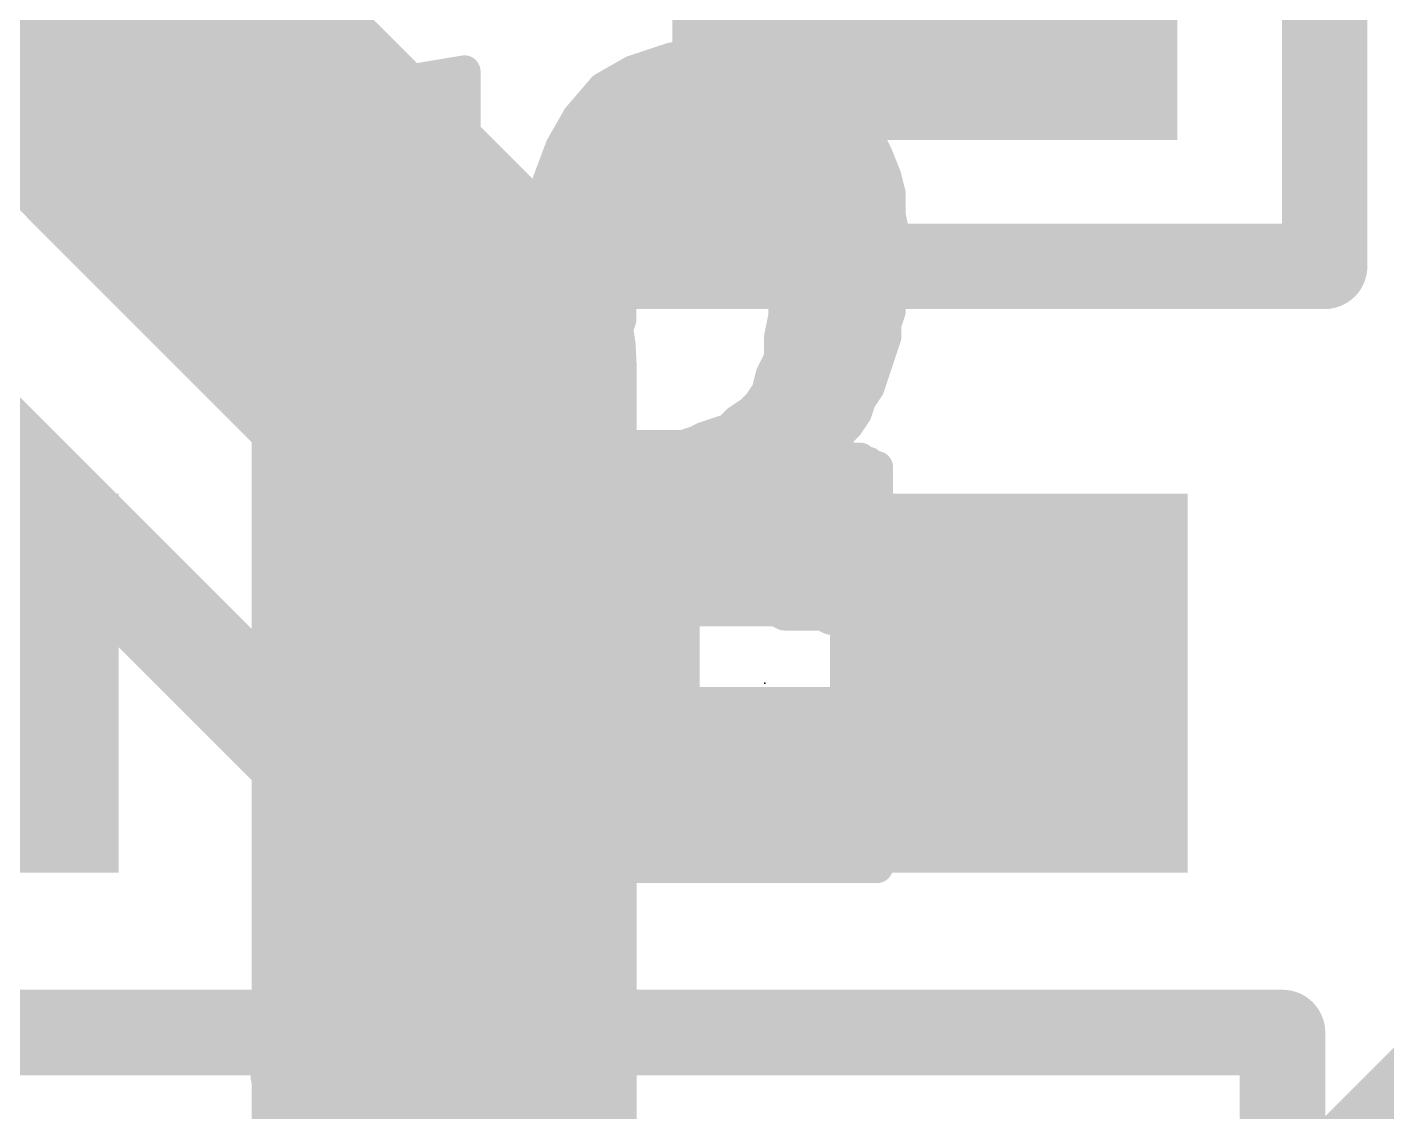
# Model space of a CAD drawing. Extents: x -39 to 68, y -16 to 20.
# Drawn here: x 9.678 to 12.908, y 12.952 to 15.528 of the extents above; entities that cross this region are included whole.
import ezdxf

# ---------------------------------------------------------------- set-up
doc = ezdxf.new("R2010")
doc.units = 0
for name, color, linetype in [('1', 12, 'CONTINUOUS'), ('16', 132, 'CONTINUOUS'), ('21', 41, 'CONTINUOUS'), ('22', 40, 'CONTINUOUS'), ('23', 53, 'CONTINUOUS'), ('51', 53, 'CONTINUOUS')]:
    doc.layers.add(name, color=color, linetype=linetype)

# ---------------------------------------------------------------- blocks, each defined once
blk = doc.blocks.new('RECT')
blk.add_solid([(-0.5, -0.5), (0.5, -0.5), (-0.5, 0.5), (0.5, 0.5)])

msp = doc.modelspace()

# ---------------------------------------------------------------- linework, layer by layer
at = {"layer": '1'}
for points, const_width in [([(10.668, 14.732), (8.89, 16.51)], 0.9144), ([(10.668, 13.97), (10.668, 14.732)], 0.9144), ([(10.668, 12.7), (10.668, 13.97)], 0.9144), ([(10.668, 13.97), (10.85, 13.97)], 0.254), ([(10.668, 7.366), (10.668, 12.7)], 0.9144), ([(10.668, 12.7), (10.8966, 12.4714)], 0.9144)]:
    msp.add_lwpolyline(points, dxfattribs=dict(at, const_width=const_width))
for points, const_width in [([(10.8966, 14.732, 1), (10.4394, 14.732)], 0.4572), ([(10.5064, 14.5704, 1), (10.8296, 14.8936)], 0.4572), ([(10.8966, 13.97, 1), (10.4394, 13.97)], 0.4572), ([(10.4394, 13.97, 1), (10.8966, 13.97)], 0.4572), ([(10.668, 14.0335, 1), (10.668, 13.9065)], 0.127), ([(10.85, 13.9065, 1), (10.85, 14.0335)], 0.127), ([(10.8966, 12.7, 1), (10.4394, 12.7)], 0.4572), ([(10.8296, 12.8616, 1), (10.5064, 12.5384)], 0.4572)]:
    msp.add_lwpolyline(points, format="xyb", dxfattribs=dict(at, const_width=const_width))
at = {"layer": '16', "const_width": 0.254}
for points in [[(8.8265, 15.3035), (10.9855, 13.1445)], [(12.2682, 12.2682), (13.97, 13.97)], [(10.9855, 13.1445), (10.9855, 10.7823)]]:
    msp.add_lwpolyline(points, dxfattribs=at)
at = {"layer": '16', "const_width": 0.127}
for points in [[(11.049, 13.1445, 1), (10.922, 13.1445)], [(10.9406, 13.0996, 1), (11.0304, 13.1894)]]:
    msp.add_lwpolyline(points, format="xyb", dxfattribs=at)
at = {"layer": '21', "const_width": 0.2032}
for points in [[(7.66, 13.14), (12.66, 13.14)], [(12.66, 13.14), (12.66, 4.64)]]:
    msp.add_lwpolyline(points, dxfattribs=at)
at = {"layer": '21', "const_width": 0.1016}
for points in [[(12.7108, 13.14, 1), (12.6092, 13.14)], [(12.66, 13.0892, 1), (12.66, 13.1908)]]:
    msp.add_lwpolyline(points, format="xyb", dxfattribs=at)
at = {"layer": '22', "const_width": 0.0762}
for points in [[(11.3165, 15.473), (11.2065, 15.453)], [(11.2923, 15.4686), (11.3385, 15.4686)], [(11.3665, 15.463), (11.3165, 15.473)], [(11.2065, 15.453), (11.1165, 15.423)], [(11.4165, 15.463), (11.3665, 15.463)], [(11.4565, 15.443), (11.4165, 15.463)], [(11.5065, 15.433), (11.4565, 15.443)], [(10.5965, 15.403), (10.5365, 15.383)], [(10.6565, 15.413), (10.5965, 15.403)], [(10.7165, 15.423), (10.6565, 15.413)], [(10.7165, 15.033), (10.7165, 15.423)], [(11.1165, 15.423), (11.0465, 15.383)], [(11.5365, 15.413), (11.5065, 15.433)], [(11.5765, 15.383), (11.5365, 15.413)], [(10.5365, 15.383), (10.4965, 15.353)], [(10.5647, 15.3924), (10.7165, 15.3924)], [(11.0465, 15.383), (10.9865, 15.313)], [(11.063, 15.3924), (11.564, 15.3924)], [(11.6065, 15.363), (11.5765, 15.383)], [(10.4965, 15.353), (10.4465, 15.323)], [(11.6365, 15.333), (11.6065, 15.363)], [(10.4465, 15.323), (10.4065, 15.293)], [(10.4374, 15.3162), (10.7165, 15.3162)], [(10.9865, 15.313), (10.9465, 15.243)], [(10.9892, 15.3162), (11.6449, 15.3162)], [(11.6565, 15.293), (11.6365, 15.333)], [(10.4065, 15.293), (10.3765, 15.253)], [(11.6765, 15.263), (11.6565, 15.293)], [(10.3765, 15.253), (10.3465, 15.203)], [(10.9465, 15.243), (10.9165, 15.163)], [(11.6965, 15.223), (11.6765, 15.263)], [(10.3687, 15.24), (10.7165, 15.24)], [(10.9454, 15.24), (11.688, 15.24)], [(11.7165, 15.173), (11.6965, 15.223)], [(10.3465, 15.203), (10.3165, 15.153)], [(10.3165, 15.153), (10.2965, 15.103)], [(10.323, 15.1638), (10.7165, 15.1638)], [(10.9165, 15.163), (10.8965, 15.083)], [(10.9168, 15.1638), (11.7188, 15.1638)], [(11.7265, 15.133), (11.7165, 15.173)], [(11.7265, 15.083), (11.7265, 15.133)], [(10.2965, 15.103), (10.2865, 15.053)], [(10.2934, 15.0876), (10.7165, 15.0876)], [(10.8965, 15.083), (10.8865, 14.993)], [(10.8977, 15.0876), (11.7265, 15.0876)], [(11.2465, 15.073), (11.2665, 15.083)], [(11.2665, 15.083), (11.3165, 15.083)], [(11.3165, 15.083), (11.3465, 15.073)], [(11.7365, 15.033), (11.7265, 15.083)], [(10.2865, 15.053), (10.2665, 14.993)], [(11.1665, 15.043), (11.1865, 15.053)], [(11.1865, 15.053), (11.2065, 15.063)], [(11.2065, 15.063), (11.2265, 15.073)], [(11.2265, 15.073), (11.2465, 15.073)], [(11.3465, 15.073), (11.3665, 15.073)], [(11.3665, 15.073), (11.3865, 15.063)], [(11.3865, 15.063), (11.3965, 15.053)], [(11.3965, 15.053), (11.4165, 15.043)], [(10.6165, 15.013), (10.6465, 15.023)], [(10.6465, 15.023), (10.6665, 15.033)], [(10.6665, 15.033), (10.7165, 15.033)], [(11.1465, 15.013), (11.1565, 15.023)], [(11.1565, 15.023), (11.1665, 15.043)], [(11.4165, 15.043), (11.4265, 15.023)], [(11.4265, 15.023), (11.4365, 15.013)], [(11.7365, 14.923), (11.7365, 15.033)], [(10.2665, 14.993), (10.2565, 14.933)], [(10.2726, 15.0114), (10.6133, 15.0114)], [(10.5665, 14.973), (10.5865, 14.993)], [(10.5865, 14.993), (10.5965, 15.003)], [(10.5965, 15.003), (10.6165, 15.013)], [(10.8865, 14.993), (10.8765, 14.903)], [(11.0965, 14.913), (10.8865, 14.993)], [(10.8865, 14.993), (11.0965, 14.913)], [(10.8885, 15.0114), (11.1457, 15.0114)], [(11.1265, 14.973), (11.1365, 14.993)], [(11.1365, 14.993), (11.1465, 15.013)], [(11.4365, 15.013), (11.4465, 14.993)], [(11.4373, 15.0114), (11.7365, 15.0114)], [(11.4465, 14.993), (11.4565, 14.973)], [(10.5465, 14.943), (10.5565, 14.963)], [(10.5565, 14.963), (10.5665, 14.973)], [(11.1065, 14.943), (11.1165, 14.963)], [(11.1165, 14.963), (11.1265, 14.973)], [(11.4565, 14.973), (11.4565, 14.953)], [(11.4565, 14.953), (11.4665, 14.933)], [(10.2565, 14.933), (10.2465, 14.883)], [(10.2569, 14.9352), (10.5426, 14.9352)], [(10.5265, 14.903), (10.5365, 14.923)], [(10.5365, 14.923), (10.5465, 14.943)], [(10.8801, 14.9352), (11.0382, 14.9352)], [(11.0382, 14.9352), (11.1039, 14.9352)], [(11.0965, 14.913), (11.1065, 14.943)], [(11.4654, 14.9352), (11.7365, 14.9352)], [(11.4665, 14.933), (11.4665, 14.913)], [(11.7265, 14.893), (11.7365, 14.923)], [(10.5165, 14.883), (10.5265, 14.903)], [(10.8765, 14.903), (10.8665, 14.813)], [(11.0865, 14.873), (11.0965, 14.893)], [(11.0965, 14.893), (11.0965, 14.913)], [(11.4665, 14.913), (11.4765, 14.893)], [(11.4765, 14.893), (11.4765, 14.843)], [(11.7265, 14.853), (11.7265, 14.893)], [(10.2465, 14.883), (10.2465, 14.653)], [(10.2465, 14.859), (10.5065, 14.859)], [(10.5065, 14.863), (10.5165, 14.883)], [(10.5065, 14.683), (10.5065, 14.863)], [(10.8716, 14.859), (11.0865, 14.859)], [(11.0865, 14.833), (11.0865, 14.873)], [(11.4765, 14.859), (11.7265, 14.859)], [(11.0765, 14.803), (11.0865, 14.833)], [(11.4765, 14.843), (11.4665, 14.793)], [(11.7165, 14.823), (11.7265, 14.853)], [(11.7165, 14.793), (11.7165, 14.823)], [(10.8665, 14.813), (10.8565, 14.743)], [(11.0765, 14.763), (11.0765, 14.803)], [(11.4665, 14.793), (11.4665, 14.743)], [(11.7065, 14.763), (11.7165, 14.793)], [(10.2465, 14.7828), (10.5065, 14.7828)], [(10.8622, 14.7828), (11.0765, 14.7828)], [(11.0665, 14.733), (11.0765, 14.763)], [(11.4665, 14.7828), (11.7131, 14.7828)], [(11.6965, 14.733), (11.7065, 14.763)], [(10.8565, 14.743), (10.8365, 14.673)], [(10.8565, 14.743), (11.0565, 14.693)], [(11.0565, 14.693), (10.8565, 14.743)], [(11.0665, 14.713), (11.0665, 14.733)], [(11.4665, 14.743), (11.4465, 14.703)], [(11.6865, 14.703), (11.6965, 14.733)], [(10.2465, 14.7066), (10.5065, 14.7066)], [(10.8461, 14.7066), (11.0021, 14.7066)], [(11.0021, 14.7066), (11.0633, 14.7066)], [(11.0565, 14.693), (11.0665, 14.713)], [(11.0565, 14.653), (11.0565, 14.693)], [(11.4465, 14.703), (11.4365, 14.663)], [(11.4483, 14.7066), (11.6877, 14.7066)], [(11.6765, 14.673), (11.6865, 14.703)], [(10.5165, 14.663), (10.5065, 14.683)], [(10.5165, 14.643), (10.5165, 14.663)], [(10.8365, 14.673), (10.8165, 14.613)], [(11.4365, 14.663), (11.4165, 14.633)], [(11.6565, 14.643), (11.6765, 14.673)], [(10.2465, 14.653), (10.2565, 14.603)], [(10.251, 14.6304), (10.5228, 14.6304)], [(10.5265, 14.623), (10.5165, 14.643)], [(10.8223, 14.6304), (11.0465, 14.6304)], [(11.0465, 14.633), (11.0565, 14.653)], [(11.0465, 14.613), (11.0465, 14.633)], [(11.4165, 14.633), (11.3965, 14.613)], [(11.4139, 14.6304), (11.6523, 14.6304)], [(11.6465, 14.613), (11.6565, 14.643)], [(10.2565, 14.603), (10.2565, 14.543)], [(10.5365, 14.603), (10.5265, 14.623)], [(10.5465, 14.583), (10.5365, 14.603)], [(10.8165, 14.613), (10.7865, 14.563)], [(11.0365, 14.593), (11.0465, 14.613)], [(11.3965, 14.613), (11.3665, 14.593)], [(11.6265, 14.583), (11.6465, 14.613)], [(10.5665, 14.573), (10.5465, 14.583)], [(10.5765, 14.563), (10.5665, 14.573)], [(10.5965, 14.553), (10.5765, 14.563)], [(10.7865, 14.563), (10.7465, 14.533)], [(11.0265, 14.573), (11.0365, 14.593)], [(11.0265, 14.553), (11.0265, 14.573)], [(11.3165, 14.563), (11.2865, 14.553)], [(11.3465, 14.573), (11.3165, 14.563)], [(11.3665, 14.593), (11.3465, 14.573)], [(11.5865, 14.533), (11.6065, 14.563)], [(11.6065, 14.563), (11.6265, 14.583)], [(10.2565, 14.5542), (10.5941, 14.5542)], [(10.2565, 14.543), (10.2665, 14.493)], [(10.6165, 14.543), (10.5965, 14.553)], [(10.6365, 14.533), (10.6165, 14.543)], [(10.7465, 14.533), (10.6365, 14.533)], [(10.7748, 14.5542), (11.0265, 14.5542)], [(11.0065, 14.533), (11.0165, 14.543)], [(11.2365, 14.533), (11.0065, 14.533)], [(11.0165, 14.543), (11.0265, 14.553)], [(11.2665, 14.543), (11.2365, 14.533)], [(11.2865, 14.553), (11.2665, 14.543)], [(11.2901, 14.5542), (11.6006, 14.5542)], [(11.5565, 14.513), (11.5865, 14.533)], [(11.6165, 14.513), (11.5565, 14.513)], [(11.6265, 14.503), (11.6165, 14.513)], [(11.6565, 14.503), (11.6265, 14.503)], [(11.6665, 14.493), (11.6565, 14.503)], [(10.2665, 14.493), (10.2865, 14.443)], [(10.2725, 14.478), (11.6965, 14.478)], [(11.6765, 14.493), (11.6665, 14.493)], [(11.6865, 14.483), (11.6765, 14.493)], [(11.6965, 14.483), (11.6865, 14.483)], [(11.6965, 14.093), (11.6965, 14.483)], [(10.2865, 14.443), (10.2965, 14.393)], [(10.2947, 14.4018), (11.6965, 14.4018)], [(10.2965, 14.393), (10.3165, 14.343)], [(10.3165, 14.343), (10.3465, 14.303)], [(10.3296, 14.3256), (11.6965, 14.3256)], [(10.3465, 14.303), (10.3765, 14.263)], [(10.3765, 14.263), (10.4065, 14.223)], [(10.3867, 14.2494), (11.6965, 14.2494)], [(10.4065, 14.223), (10.4465, 14.193)], [(10.4465, 14.193), (10.4865, 14.173)], [(10.4861, 14.1732), (11.6965, 14.1732)], [(10.4865, 14.173), (10.5365, 14.153)], [(10.5365, 14.153), (10.5865, 14.143)], [(10.5865, 14.143), (11.4565, 14.143)], [(11.4565, 14.143), (11.4765, 14.133)], [(11.4765, 14.133), (11.5665, 14.133)], [(11.5665, 14.133), (11.5865, 14.123)], [(11.5865, 14.123), (11.6065, 14.123)], [(11.6065, 14.123), (11.6265, 14.113)], [(11.6265, 14.113), (11.6565, 14.113)], [(11.6565, 14.113), (11.6765, 14.103)], [(11.6765, 14.103), (11.6865, 14.093)], [(11.6825, 14.097), (11.6965, 14.097)], [(11.6865, 14.093), (11.6965, 14.093)], [(10.3465, 13.923), (10.3365, 13.873)], [(10.5165, 13.923), (10.3465, 13.923)], [(11.6965, 13.923), (10.5165, 13.923)], [(11.6965, 13.533), (11.6965, 13.923)], [(10.3365, 13.873), (10.3265, 13.833)], [(10.3354, 13.8684), (11.6965, 13.8684)], [(10.3265, 13.833), (10.3265, 13.783)], [(10.3265, 13.7922), (11.6965, 13.7922)], [(10.3265, 13.783), (10.3165, 13.733)], [(10.3165, 13.733), (10.3065, 13.693)], [(10.3065, 13.693), (10.2965, 13.643)], [(10.3123, 13.716), (11.6965, 13.716)], [(10.2965, 13.643), (10.2865, 13.593)], [(10.2959, 13.6398), (11.6965, 13.6398)], [(10.2865, 13.593), (10.2765, 13.553)], [(10.2792, 13.5636), (11.6965, 13.5636)], [(10.2765, 13.553), (10.5465, 13.553)], [(10.5465, 13.553), (10.4765, 13.513)], [(10.8765, 13.513), (10.9665, 13.533)], [(10.9665, 13.533), (11.6965, 13.533)], [(10.4765, 13.513), (10.4265, 13.473)], [(10.8065, 13.493), (10.8765, 13.513)], [(10.4265, 13.473), (10.3665, 13.423)], [(10.4445, 13.4874), (10.7967, 13.4874)], [(10.7365, 13.453), (10.8065, 13.493)], [(10.6765, 13.403), (10.7365, 13.453)], [(10.3665, 13.423), (10.3265, 13.373)], [(10.3571, 13.4112), (10.6863, 13.4112)], [(10.6365, 13.333), (10.6765, 13.403)], [(10.3265, 13.373), (10.2865, 13.303)], [(10.3048, 13.335), (10.6376, 13.335)], [(10.6165, 13.253), (10.6365, 13.333)], [(10.2865, 13.303), (10.2665, 13.243)], [(10.2665, 13.243), (10.2465, 13.173)], [(10.2718, 13.2588), (10.618, 13.2588)], [(10.6065, 13.153), (10.6165, 13.253)], [(10.2492, 13.1826), (10.6095, 13.1826)], [(10.2465, 13.173), (10.2465, 13.033)], [(10.6065, 13.043), (10.6065, 13.153)], [(10.2465, 13.1064), (10.6065, 13.1064)], [(10.2465, 13.033), (10.2565, 13.023)], [(10.2493, 13.0302), (10.6129, 13.0302)], [(10.2565, 13.023), (10.2565, 13.013)], [(10.2565, 13.013), (10.6165, 13.013)], [(10.6165, 13.023), (10.6065, 13.043)], [(10.6165, 13.013), (10.6165, 13.023)]]:
    msp.add_lwpolyline(points, dxfattribs=at)
at = {"layer": '22', "const_width": 0.0381}
for points in [[(11.2923, 15.4877, 1), (11.2923, 15.4496)], [(11.3202, 15.4917, 1), (11.3128, 15.4543)], [(11.3199, 15.4543, 1), (11.3131, 15.4917)], [(11.3385, 15.4496, 1), (11.3385, 15.4877)], [(11.2031, 15.4717, 1), (11.2099, 15.4343)], [(11.2125, 15.4349, 1), (11.2005, 15.4711)], [(11.3665, 15.4821, 1), (11.3665, 15.444)], [(11.3628, 15.4443, 1), (11.3702, 15.4817)], [(11.425, 15.48, 1), (11.408, 15.446)], [(11.4165, 15.444, 1), (11.4165, 15.4821)], [(11.4602, 15.4617, 1), (11.4528, 15.4243)], [(11.448, 15.426, 1), (11.465, 15.46)], [(10.5934, 15.4218, 1), (10.5996, 15.3842)], [(10.6025, 15.3849, 1), (10.5905, 15.4211)], [(10.6534, 15.4318, 1), (10.6596, 15.3942)], [(10.6596, 15.3942, 1), (10.6534, 15.4318)], [(10.7355, 15.423, 1), (10.6974, 15.423)], [(10.7196, 15.4042, 1), (10.7134, 15.4418)], [(11.1105, 15.4411, 1), (11.1225, 15.4049)], [(11.126, 15.4065, 1), (11.107, 15.4395)], [(11.5171, 15.4489, 1), (11.4959, 15.4171)], [(11.5028, 15.4143, 1), (11.5102, 15.4517)], [(11.5479, 15.4282, 1), (11.5251, 15.3978)], [(11.5259, 15.3971, 1), (11.5471, 15.4289)], [(10.5305, 15.4011, 1), (10.5425, 15.3649)], [(10.5479, 15.3678, 1), (10.5251, 15.3982)], [(10.5647, 15.4115, 1), (10.5647, 15.3734)], [(10.7165, 15.3734, 1), (10.7165, 15.4115)], [(11.037, 15.3995, 1), (11.056, 15.3665)], [(11.061, 15.3706, 1), (11.032, 15.3954)], [(11.063, 15.4115, 1), (11.063, 15.3734)], [(11.5871, 15.3989, 1), (11.5659, 15.3671)], [(11.564, 15.3734, 1), (11.564, 15.4115)], [(11.5651, 15.3678, 1), (11.5879, 15.3982)], [(10.4851, 15.3682, 1), (10.5079, 15.3378)], [(10.5063, 15.3367, 1), (10.4867, 15.3693)], [(11.62, 15.3765, 1), (11.593, 15.3495)], [(11.5959, 15.3471, 1), (11.6171, 15.3789)], [(10.4374, 15.3353, 1), (10.4374, 15.2972)], [(10.4367, 15.3393, 1), (10.4563, 15.3067)], [(10.4579, 15.3078, 1), (10.4351, 15.3382)], [(10.7165, 15.2972, 1), (10.7165, 15.3353)], [(10.972, 15.3254, 1), (11.001, 15.3006)], [(11.003, 15.3035, 1), (10.97, 15.3225)], [(10.9892, 15.3353, 1), (10.9892, 15.2972)], [(11.6535, 15.3415, 1), (11.6195, 15.3245)], [(11.623, 15.3195, 1), (11.65, 15.3465)], [(11.6449, 15.2972, 1), (11.6449, 15.3353)], [(10.3951, 15.3082, 1), (10.4179, 15.2778)], [(10.4217, 15.2816, 1), (10.3913, 15.3044)], [(11.6724, 15.3036, 1), (11.6406, 15.2824)], [(11.6395, 15.2845, 1), (11.6735, 15.3015)], [(10.3613, 15.2644, 1), (10.3917, 15.2416)], [(10.3928, 15.2432, 1), (10.3602, 15.2628)], [(10.9643, 15.2363, 1), (10.9287, 15.2497)], [(11.6935, 15.2715, 1), (11.6595, 15.2545)], [(11.6606, 15.2524, 1), (11.6924, 15.2736)], [(10.3687, 15.2591, 1), (10.3687, 15.221)], [(10.7165, 15.221, 1), (10.7165, 15.2591)], [(10.9454, 15.2591, 1), (10.9454, 15.221)], [(10.93, 15.2525, 1), (10.963, 15.2335)], [(11.7142, 15.2301, 1), (11.6788, 15.2159)], [(11.6795, 15.2145, 1), (11.7135, 15.2315)], [(11.688, 15.221, 1), (11.688, 15.2591)], [(10.3302, 15.2128, 1), (10.3628, 15.1932)], [(10.3628, 15.1932, 1), (10.3302, 15.2128)], [(10.3342, 15.1459, 1), (10.2988, 15.1601)], [(10.323, 15.1829, 1), (10.323, 15.1448)], [(10.7165, 15.1448, 1), (10.7165, 15.1829)], [(10.8987, 15.1697, 1), (10.9343, 15.1563)], [(10.9168, 15.1829, 1), (10.9168, 15.1448)], [(10.935, 15.1584, 1), (10.898, 15.1676)], [(11.735, 15.1776, 1), (11.698, 15.1684)], [(11.6988, 15.1659, 1), (11.7342, 15.1801)], [(11.7188, 15.1448, 1), (11.7188, 15.1829)], [(10.3002, 15.1628, 1), (10.3328, 15.1432)], [(11.7455, 15.133, 1), (11.7074, 15.133)], [(11.708, 15.1284, 1), (11.745, 15.1376)], [(10.2934, 15.1067, 1), (10.2934, 15.0686)], [(10.2788, 15.1101, 1), (10.3142, 15.0959)], [(10.3152, 15.0993, 1), (10.2778, 15.1067)], [(10.7165, 15.0686, 1), (10.7165, 15.1067)], [(10.9154, 15.0809, 1), (10.8776, 15.0851)], [(10.8977, 15.1067, 1), (10.8977, 15.0686)], [(11.2665, 15.1021, 1), (11.2665, 15.064)], [(11.275, 15.066, 1), (11.258, 15.1)], [(11.3225, 15.1011, 1), (11.3105, 15.0649)], [(11.3165, 15.064, 1), (11.3165, 15.1021)], [(11.7452, 15.0867, 1), (11.7078, 15.0793)], [(11.7265, 15.0686, 1), (11.7265, 15.1067)], [(10.3046, 15.047, 1), (10.2684, 15.059)], [(10.878, 15.0876, 1), (10.915, 15.0784)], [(11.178, 15.07, 1), (11.195, 15.036)], [(11.195, 15.036, 1), (11.178, 15.07)], [(11.198, 15.08, 1), (11.215, 15.046)], [(11.215, 15.046, 1), (11.198, 15.08)], [(11.2265, 15.0921, 1), (11.2265, 15.054)], [(11.235, 15.056, 1), (11.218, 15.09)], [(11.238, 15.09, 1), (11.255, 15.056)], [(11.2465, 15.054, 1), (11.2465, 15.0921)], [(11.3465, 15.0921, 1), (11.3465, 15.054)], [(11.3405, 15.0549, 1), (11.3525, 15.0911)], [(11.375, 15.09, 1), (11.358, 15.056)], [(11.3665, 15.054, 1), (11.3665, 15.0921)], [(11.4, 15.0765, 1), (11.373, 15.0495)], [(11.405, 15.07, 1), (11.388, 15.036)], [(11.378, 15.046, 1), (11.395, 15.08)], [(11.383, 15.0395, 1), (11.41, 15.0665)], [(11.7074, 15.083, 1), (11.7455, 15.083)], [(10.2678, 15.0567, 1), (10.3052, 15.0493)], [(10.638, 15.04, 1), (10.655, 15.006)], [(10.6525, 15.0049, 1), (10.6405, 15.0411)], [(10.6665, 15.0521, 1), (10.6665, 15.014)], [(10.675, 15.016, 1), (10.658, 15.05)], [(10.7165, 15.014, 1), (10.7165, 15.0521)], [(11.17, 15.0095, 1), (11.143, 15.0365)], [(11.158, 15.06, 1), (11.175, 15.026)], [(11.1835, 15.0345, 1), (11.1495, 15.0515)], [(11.4335, 15.0515, 1), (11.3995, 15.0345)], [(11.44, 15.0365, 1), (11.413, 15.0095)], [(11.408, 15.026, 1), (11.425, 15.06)], [(11.7556, 15.033, 1), (11.7175, 15.033)], [(11.7178, 15.0293, 1), (11.7552, 15.0367)], [(10.2853, 14.9899, 1), (10.2477, 14.9961)], [(10.2726, 15.0305, 1), (10.2726, 14.9924)], [(10.573, 15.0065, 1), (10.6, 14.9795)], [(10.6, 14.9795, 1), (10.573, 15.0065)], [(10.588, 15.02, 1), (10.605, 14.986)], [(10.61, 14.9895, 1), (10.583, 15.0165)], [(10.6105, 15.0311, 1), (10.6225, 14.9949)], [(10.625, 14.996, 1), (10.608, 15.03)], [(10.6133, 14.9924, 1), (10.6133, 15.0305)], [(10.6974, 15.033, 1), (10.7355, 15.033)], [(10.8933, 15.0108, 1), (10.8797, 14.9752)], [(10.8933, 15.0108, 1), (10.8797, 14.9752)], [(10.9054, 14.9909, 1), (10.8676, 14.9951)], [(10.8885, 15.0305, 1), (10.8885, 14.9924)], [(11.1535, 14.9845, 1), (11.1195, 15.0015)], [(11.133, 15.0265, 1), (11.16, 14.9995)], [(11.1635, 15.0045, 1), (11.1295, 15.0215)], [(11.1395, 15.0315, 1), (11.1735, 15.0145)], [(11.1457, 14.9924, 1), (11.1457, 15.0305)], [(11.4095, 15.0145, 1), (11.4435, 15.0315)], [(11.4535, 15.0215, 1), (11.4195, 15.0045)], [(11.4373, 15.0305, 1), (11.4373, 14.9924)], [(11.423, 14.9995, 1), (11.45, 15.0265)], [(11.4635, 15.0015, 1), (11.4295, 14.9845)], [(11.7365, 14.9924, 1), (11.7365, 15.0305)], [(10.2484, 14.999, 1), (10.2846, 14.987)], [(10.543, 14.9765, 1), (10.57, 14.9495)], [(10.5735, 14.9545, 1), (10.5395, 14.9715)], [(10.553, 14.9865, 1), (10.58, 14.9595)], [(10.58, 14.9595, 1), (10.553, 14.9865)], [(10.8676, 14.9951, 1), (10.9054, 14.9909)], [(11.103, 14.9765, 1), (11.13, 14.9495)], [(11.1335, 14.9545, 1), (11.0995, 14.9715)], [(11.1095, 14.9815, 1), (11.1435, 14.9645)], [(11.14, 14.9595, 1), (11.113, 14.9865)], [(11.1195, 15.0015, 1), (11.1535, 14.9845)], [(11.4295, 14.9845, 1), (11.4635, 15.0015)], [(11.4756, 14.973, 1), (11.4375, 14.973)], [(11.4735, 14.9615, 1), (11.4395, 14.9445)], [(11.4395, 14.9645, 1), (11.4735, 14.9815)], [(10.2569, 14.9543, 1), (10.2569, 14.9162)], [(10.2752, 14.9293, 1), (10.2378, 14.9367)], [(10.5535, 14.9145, 1), (10.5195, 14.9315)], [(10.5295, 14.9515, 1), (10.5635, 14.9345)], [(10.5635, 14.9345, 1), (10.5295, 14.9515)], [(10.5426, 14.9162, 1), (10.5426, 14.9543)], [(10.8801, 14.9543, 1), (10.8801, 14.9162)], [(11.0382, 14.9543, 1), (11.0382, 14.9162)], [(11.0382, 14.9162, 1), (11.0382, 14.9543)], [(11.0895, 14.9515, 1), (11.1235, 14.9345)], [(11.1246, 14.937, 1), (11.0884, 14.949)], [(11.1039, 14.9162, 1), (11.1039, 14.9543)], [(11.4375, 14.953, 1), (11.4756, 14.953)], [(11.4654, 14.9543, 1), (11.4654, 14.9162)], [(11.4855, 14.933, 1), (11.4474, 14.933)], [(11.4495, 14.9245, 1), (11.4835, 14.9415)], [(11.7546, 14.917, 1), (11.7184, 14.929)], [(11.7365, 14.9162, 1), (11.7365, 14.9543)], [(10.2377, 14.9361, 1), (10.2753, 14.9299)], [(10.5095, 14.9115, 1), (10.5435, 14.8945)], [(10.5435, 14.8945, 1), (10.5095, 14.9115)], [(10.5195, 14.9315, 1), (10.5535, 14.9145)], [(10.8576, 14.9051, 1), (10.8954, 14.9009)], [(10.8954, 14.9009, 1), (10.8576, 14.9051)], [(11.0784, 14.919, 1), (11.1146, 14.907)], [(11.1156, 14.913, 1), (11.0775, 14.913)], [(11.1135, 14.8845, 1), (11.0795, 14.9015)], [(11.0897, 14.8952, 1), (11.1033, 14.9308)], [(11.0897, 14.8952, 1), (11.1033, 14.9308)], [(11.4835, 14.9215, 1), (11.4495, 14.9045)], [(11.4474, 14.913, 1), (11.4855, 14.913)], [(11.4955, 14.893, 1), (11.4574, 14.893)], [(11.7455, 14.893, 1), (11.7074, 14.893)], [(11.7175, 14.923, 1), (11.7556, 14.923)], [(10.2656, 14.883, 1), (10.2275, 14.883)], [(10.2278, 14.8867, 1), (10.2652, 14.8793)], [(10.2465, 14.878, 1), (10.2465, 14.8399)], [(10.5256, 14.863, 1), (10.4875, 14.863)], [(10.4995, 14.8915, 1), (10.5335, 14.8745)], [(10.5335, 14.8745, 1), (10.4995, 14.8915)], [(10.5065, 14.8399, 1), (10.5065, 14.878)], [(10.8716, 14.878, 1), (10.8716, 14.8399)], [(11.0695, 14.8815, 1), (11.1035, 14.8645)], [(11.1056, 14.873, 1), (11.0675, 14.873)], [(11.0775, 14.893, 1), (11.1156, 14.893)], [(11.0865, 14.8399, 1), (11.0865, 14.878)], [(11.4765, 14.878, 1), (11.4765, 14.8399)], [(11.4595, 14.8845, 1), (11.4935, 14.9015)], [(11.7084, 14.899, 1), (11.7446, 14.887)], [(11.7265, 14.8399, 1), (11.7265, 14.878)], [(10.4895, 14.8715, 1), (10.5235, 14.8545)], [(11.1046, 14.827, 1), (11.0684, 14.839)], [(11.4574, 14.843, 1), (11.4955, 14.843)], [(11.4952, 14.8393, 1), (11.4578, 14.8467)], [(11.7355, 14.823, 1), (11.6974, 14.823)], [(11.7074, 14.853, 1), (11.7455, 14.853)], [(11.7446, 14.847, 1), (11.7084, 14.859)], [(10.8476, 14.8151, 1), (10.8854, 14.8109)], [(10.8854, 14.8103, 1), (10.8476, 14.8157)], [(11.0956, 14.803, 1), (11.0575, 14.803)], [(11.0584, 14.809, 1), (11.0946, 14.797)], [(11.0675, 14.833, 1), (11.1056, 14.833)], [(11.4855, 14.793, 1), (11.4474, 14.793)], [(11.6984, 14.829, 1), (11.7346, 14.817)], [(11.7346, 14.787, 1), (11.6984, 14.799)], [(10.2465, 14.8018, 1), (10.2465, 14.7637)], [(10.5065, 14.7637, 1), (10.5065, 14.8018)], [(10.8622, 14.8018, 1), (10.8622, 14.7637)], [(11.0946, 14.757, 1), (11.0584, 14.769)], [(11.0765, 14.7637, 1), (11.0765, 14.8018)], [(11.4665, 14.8018, 1), (11.4665, 14.7637)], [(11.4478, 14.7967, 1), (11.4852, 14.7893)], [(11.7246, 14.757, 1), (11.6884, 14.769)], [(11.6974, 14.793, 1), (11.7355, 14.793)], [(11.7131, 14.7637, 1), (11.7131, 14.8018)], [(10.8611, 14.7615, 1), (10.8519, 14.7245)], [(10.8611, 14.7615, 1), (10.8519, 14.7245)], [(10.8376, 14.7457, 1), (10.8754, 14.7403)], [(10.8748, 14.7378, 1), (10.8382, 14.7482)], [(11.0856, 14.733, 1), (11.0475, 14.733)], [(11.0575, 14.763, 1), (11.0956, 14.763)], [(11.4835, 14.7345, 1), (11.4495, 14.7515)], [(11.7146, 14.727, 1), (11.6784, 14.739)], [(11.6884, 14.769, 1), (11.7246, 14.757)], [(10.2465, 14.7256, 1), (10.2465, 14.6875)], [(10.5065, 14.6875, 1), (10.5065, 14.7256)], [(10.8461, 14.7256, 1), (10.8461, 14.6875)], [(11.0021, 14.7256, 1), (11.0021, 14.6875)], [(11.0021, 14.6875, 1), (11.0021, 14.7256)], [(11.0755, 14.693, 1), (11.0374, 14.693)], [(11.0484, 14.739, 1), (11.0846, 14.727)], [(11.0475, 14.713, 1), (11.0856, 14.713)], [(11.0835, 14.7045, 1), (11.0495, 14.7215)], [(11.0519, 14.6745, 1), (11.0611, 14.7115)], [(11.0519, 14.6745, 1), (11.0611, 14.7115)], [(11.0633, 14.6875, 1), (11.0633, 14.7256)], [(11.4295, 14.7115, 1), (11.4635, 14.6945)], [(11.465, 14.6984, 1), (11.428, 14.7076)], [(11.4483, 14.7256, 1), (11.4483, 14.6875)], [(11.4474, 14.743, 1), (11.4855, 14.743)], [(11.7046, 14.697, 1), (11.6684, 14.709)], [(11.6784, 14.739, 1), (11.7146, 14.727)], [(11.6877, 14.6875, 1), (11.6877, 14.7256)], [(10.5235, 14.6915, 1), (10.4895, 14.6745)], [(10.4875, 14.683, 1), (10.5256, 14.683)], [(10.5356, 14.663, 1), (10.4975, 14.663)], [(10.8546, 14.667, 1), (10.8184, 14.679)], [(11.0395, 14.7015, 1), (11.0735, 14.6845)], [(11.4524, 14.6524, 1), (11.4206, 14.6736)], [(11.6584, 14.679, 1), (11.6946, 14.667)], [(11.6924, 14.6624, 1), (11.6606, 14.6836)], [(11.6684, 14.709, 1), (11.7046, 14.697)], [(10.2652, 14.6567, 1), (10.2278, 14.6493)], [(10.2275, 14.653, 1), (10.2656, 14.653)], [(10.251, 14.6494, 1), (10.251, 14.6113)], [(10.5335, 14.6515, 1), (10.4995, 14.6345)], [(10.4995, 14.6545, 1), (10.5335, 14.6715)], [(10.5228, 14.6113, 1), (10.5228, 14.6494)], [(10.8223, 14.6494, 1), (10.8223, 14.6113)], [(10.8182, 14.6782, 1), (10.8548, 14.6678)], [(11.0655, 14.633, 1), (11.0274, 14.633)], [(11.0374, 14.653, 1), (11.0755, 14.653)], [(11.0735, 14.6445, 1), (11.0395, 14.6615)], [(11.0465, 14.6113, 1), (11.0465, 14.6494)], [(11.4139, 14.6494, 1), (11.4139, 14.6113)], [(11.43, 14.6195, 1), (11.403, 14.6465)], [(11.418, 14.6676, 1), (11.455, 14.6584)], [(11.6406, 14.6536, 1), (11.6724, 14.6324)], [(11.6746, 14.637, 1), (11.6384, 14.649)], [(11.6523, 14.6113, 1), (11.6523, 14.6494)], [(10.2756, 14.603, 1), (10.2375, 14.603)], [(10.4975, 14.643, 1), (10.5356, 14.643)], [(10.5435, 14.6315, 1), (10.5095, 14.6145)], [(10.5095, 14.6145, 1), (10.5435, 14.6315)], [(10.5535, 14.6115, 1), (10.5195, 14.5945)], [(10.7984, 14.619, 1), (10.8346, 14.607)], [(10.8328, 14.6032, 1), (10.8002, 14.6228)], [(11.0295, 14.6415, 1), (11.0635, 14.6245)], [(11.0635, 14.6045, 1), (11.0295, 14.6215)], [(11.383, 14.6265, 1), (11.41, 14.5995)], [(11.4071, 14.5971, 1), (11.3859, 14.6289)], [(11.4006, 14.6436, 1), (11.4324, 14.6224)], [(11.6284, 14.619, 1), (11.6646, 14.607)], [(11.6624, 14.6024, 1), (11.6306, 14.6236)], [(10.2378, 14.5993, 1), (10.2752, 14.6067)], [(10.5195, 14.5945, 1), (10.5535, 14.6115)], [(10.555, 14.6, 1), (10.538, 14.566)], [(10.5295, 14.5745, 1), (10.5635, 14.5915)], [(10.58, 14.5865, 1), (10.553, 14.5595)], [(10.585, 14.58, 1), (10.568, 14.546)], [(10.558, 14.556, 1), (10.575, 14.59)], [(10.7979, 14.5478, 1), (10.7751, 14.5782)], [(11.0456, 14.573, 1), (11.0075, 14.573)], [(11.0195, 14.6015, 1), (11.0535, 14.5845)], [(11.0535, 14.5845, 1), (11.0195, 14.6015)], [(11.0274, 14.613, 1), (11.0655, 14.613)], [(11.3225, 14.5449, 1), (11.3105, 14.5811)], [(11.333, 14.5865, 1), (11.36, 14.5595)], [(11.3525, 14.5549, 1), (11.3405, 14.5911)], [(11.3559, 14.6089, 1), (11.3771, 14.5771)], [(11.38, 14.5795, 1), (11.353, 14.6065)], [(11.6224, 14.5524, 1), (11.5906, 14.5736)], [(11.6106, 14.5936, 1), (11.6424, 14.5724)], [(11.64, 14.5695, 1), (11.613, 14.5965)], [(10.2565, 14.5733, 1), (10.2565, 14.5352)], [(10.2752, 14.5467, 1), (10.2378, 14.5393)], [(10.563, 14.5495, 1), (10.59, 14.5765)], [(10.605, 14.57, 1), (10.588, 14.536)], [(10.588, 14.536, 1), (10.605, 14.57)], [(10.5941, 14.5352, 1), (10.5941, 14.5733)], [(10.625, 14.56, 1), (10.608, 14.526)], [(10.608, 14.526, 1), (10.625, 14.56)], [(10.6365, 14.5521, 1), (10.6365, 14.514)], [(10.628, 14.516, 1), (10.645, 14.55)], [(10.7465, 14.514, 1), (10.7465, 14.5521)], [(10.7748, 14.5733, 1), (10.7748, 14.5352)], [(10.7702, 14.5728, 1), (10.8028, 14.5532)], [(11.0065, 14.5521, 1), (11.0065, 14.514)], [(11.003, 14.5565, 1), (11.03, 14.5295)], [(11.03, 14.5295, 1), (11.003, 14.5565)], [(11.0095, 14.5815, 1), (11.0435, 14.5645)], [(11.0075, 14.553, 1), (11.0456, 14.553)], [(11.04, 14.5395, 1), (11.013, 14.5665)], [(11.0265, 14.5352, 1), (11.0265, 14.5733)], [(11.2305, 14.5511, 1), (11.2425, 14.5149)], [(11.2365, 14.514, 1), (11.2365, 14.5521)], [(11.258, 14.56, 1), (11.275, 14.526)], [(11.2725, 14.5249, 1), (11.2605, 14.5611)], [(11.2805, 14.5711, 1), (11.2925, 14.5349)], [(11.2901, 14.5733, 1), (11.2901, 14.5352)], [(11.295, 14.536, 1), (11.278, 14.57)], [(11.3105, 14.5811, 1), (11.3225, 14.5449)], [(11.5971, 14.5171, 1), (11.5759, 14.5489)], [(11.593, 14.5765, 1), (11.62, 14.5495)], [(11.6006, 14.5352, 1), (11.6006, 14.5733)], [(10.2375, 14.543, 1), (10.2756, 14.543)], [(10.7351, 14.5482, 1), (10.7579, 14.5178)], [(10.993, 14.5465, 1), (11.02, 14.5195)], [(11.5459, 14.5289, 1), (11.5671, 14.4971)], [(11.5565, 14.532, 1), (11.5565, 14.4939)], [(11.5706, 14.5436, 1), (11.6024, 14.5224)], [(11.63, 14.5265, 1), (11.603, 14.4995)], [(11.6265, 14.5221, 1), (11.6265, 14.484)], [(11.6165, 14.4939, 1), (11.6165, 14.532)], [(11.67, 14.5165, 1), (11.643, 14.4895)], [(11.6565, 14.484, 1), (11.6565, 14.5221)], [(10.2842, 14.5001, 1), (10.2488, 14.4859)], [(10.2478, 14.4893, 1), (10.2852, 14.4967)], [(10.2725, 14.4971, 1), (10.2725, 14.459)], [(11.613, 14.4895, 1), (11.64, 14.5165)], [(11.6665, 14.5121, 1), (11.6665, 14.474)], [(11.653, 14.4795, 1), (11.68, 14.5065)], [(11.69, 14.5065, 1), (11.663, 14.4795)], [(11.6865, 14.5021, 1), (11.6865, 14.464)], [(11.673, 14.4695, 1), (11.7, 14.4965)], [(11.6765, 14.474, 1), (11.6765, 14.5121)], [(11.7156, 14.483, 1), (11.6775, 14.483)], [(11.6965, 14.464, 1), (11.6965, 14.5021)], [(11.6965, 14.459, 1), (11.6965, 14.4971)], [(10.3052, 14.4467, 1), (10.2678, 14.4393)], [(10.2688, 14.4359, 1), (10.3042, 14.4501)], [(10.2947, 14.4209, 1), (10.2947, 14.3828)], [(11.6965, 14.3828, 1), (11.6965, 14.4209)], [(10.3142, 14.4001, 1), (10.2788, 14.3859)], [(10.2778, 14.3893, 1), (10.3152, 14.3967)], [(10.3317, 14.3544, 1), (10.3013, 14.3316)], [(10.2988, 14.3359, 1), (10.3342, 14.3501)], [(10.3296, 14.3447, 1), (10.3296, 14.3066)], [(11.6965, 14.3066, 1), (11.6965, 14.3447)], [(10.3617, 14.3144, 1), (10.3313, 14.2916)], [(10.3313, 14.2916, 1), (10.3617, 14.3144)], [(10.3917, 14.2744, 1), (10.3613, 14.2516)], [(10.3613, 14.2516, 1), (10.3917, 14.2744)], [(10.3867, 14.2685, 1), (10.3867, 14.2304)], [(11.6965, 14.2304, 1), (11.6965, 14.2685)], [(10.4179, 14.2382, 1), (10.3951, 14.2078)], [(10.3913, 14.2116, 1), (10.4217, 14.2344)], [(10.455, 14.21, 1), (10.438, 14.176)], [(10.4351, 14.1778, 1), (10.4579, 14.2082)], [(10.4861, 14.1923, 1), (10.4861, 14.1542)], [(10.4936, 14.1907, 1), (10.4794, 14.1553)], [(10.478, 14.156, 1), (10.495, 14.19)], [(10.5402, 14.1717, 1), (10.5328, 14.1343)], [(10.5294, 14.1353, 1), (10.5436, 14.1707)], [(10.5865, 14.1621, 1), (10.5865, 14.124)], [(11.465, 14.16, 1), (11.448, 14.126)], [(11.4565, 14.124, 1), (11.4565, 14.1621)], [(11.6965, 14.1542, 1), (11.6965, 14.1923)], [(10.5828, 14.1243, 1), (10.5902, 14.1617)], [(11.4765, 14.1521, 1), (11.4765, 14.114)], [(11.468, 14.116, 1), (11.485, 14.15)], [(11.575, 14.15, 1), (11.558, 14.116)], [(11.5665, 14.114, 1), (11.5665, 14.1521)], [(11.5865, 14.1421, 1), (11.5865, 14.104)], [(11.578, 14.106, 1), (11.595, 14.14)], [(11.615, 14.14, 1), (11.598, 14.106)], [(11.6065, 14.104, 1), (11.6065, 14.1421)], [(11.6265, 14.1321, 1), (11.6265, 14.094)], [(11.618, 14.096, 1), (11.635, 14.13)], [(11.665, 14.13, 1), (11.648, 14.096)], [(11.6565, 14.094, 1), (11.6565, 14.1321)], [(11.69, 14.1165, 1), (11.663, 14.0895)], [(11.6825, 14.1161, 1), (11.6825, 14.078)], [(11.6865, 14.112, 1), (11.6865, 14.0739)], [(11.668, 14.086, 1), (11.685, 14.12)], [(11.673, 14.0795, 1), (11.7, 14.1065)], [(11.6965, 14.078, 1), (11.6965, 14.1161)], [(11.6965, 14.0739, 1), (11.6965, 14.112)], [(11.6775, 14.093, 1), (11.7156, 14.093)], [(10.3465, 13.9421, 1), (10.3465, 13.904)], [(10.3652, 13.9193, 1), (10.3278, 13.9267)], [(10.5165, 13.9421, 1), (10.5165, 13.904)], [(10.5165, 13.904, 1), (10.5165, 13.9421)], [(11.7156, 13.923, 1), (11.6775, 13.923)], [(11.6965, 13.904, 1), (11.6965, 13.9421)], [(10.3354, 13.8875, 1), (10.3354, 13.8494)], [(10.3178, 13.8767, 1), (10.3552, 13.8693)], [(10.355, 13.8684, 1), (10.318, 13.8776)], [(11.6965, 13.8494, 1), (11.6965, 13.8875)], [(10.3456, 13.833, 1), (10.3075, 13.833)], [(10.308, 13.8376, 1), (10.345, 13.8284)], [(10.3265, 13.8113, 1), (10.3265, 13.7732)], [(11.6965, 13.7732, 1), (11.6965, 13.8113)], [(10.3075, 13.783, 1), (10.3456, 13.783)], [(10.3452, 13.7793, 1), (10.3078, 13.7867)], [(10.335, 13.7284, 1), (10.298, 13.7376)], [(10.3252, 13.6893, 1), (10.2878, 13.6967)], [(10.3123, 13.7351, 1), (10.3123, 13.697)], [(10.2978, 13.7367, 1), (10.3352, 13.7293)], [(11.6965, 13.697, 1), (11.6965, 13.7351)], [(10.288, 13.6976, 1), (10.325, 13.6884)], [(10.2959, 13.6589, 1), (10.2959, 13.6208)], [(10.2778, 13.6467, 1), (10.3152, 13.6393)], [(10.3152, 13.6393, 1), (10.2778, 13.6467)], [(11.6965, 13.6208, 1), (11.6965, 13.6589)], [(10.2792, 13.5827, 1), (10.2792, 13.5446)], [(10.2678, 13.5967, 1), (10.3052, 13.5893)], [(10.305, 13.5884, 1), (10.268, 13.5976)], [(11.6965, 13.5446, 1), (11.6965, 13.5827)], [(10.2765, 13.5721, 1), (10.2765, 13.534)], [(10.258, 13.5576, 1), (10.295, 13.5484)], [(10.556, 13.5365, 1), (10.537, 13.5695)], [(10.5465, 13.534, 1), (10.5465, 13.5721)], [(10.9665, 13.5521, 1), (10.9665, 13.514)], [(10.9706, 13.5144, 1), (10.9624, 13.5516)], [(11.6965, 13.514, 1), (11.6965, 13.5521)], [(10.467, 13.5295, 1), (10.486, 13.4965)], [(10.4884, 13.4981, 1), (10.4646, 13.5279)], [(10.8724, 13.5316, 1), (10.8806, 13.4944)], [(10.8817, 13.4947, 1), (10.8713, 13.5313)], [(11.6775, 13.533, 1), (11.7156, 13.533)], [(10.4146, 13.4879, 1), (10.4384, 13.4581)], [(10.4387, 13.4584, 1), (10.4143, 13.4876)], [(10.4445, 13.5065, 1), (10.4445, 13.4684)], [(10.8013, 13.5113, 1), (10.8117, 13.4747)], [(10.7967, 13.4684, 1), (10.7967, 13.5065)], [(10.816, 13.4765, 1), (10.797, 13.5095)], [(10.727, 13.4695, 1), (10.746, 13.4365)], [(10.7487, 13.4384, 1), (10.7243, 13.4676)], [(10.3571, 13.4303, 1), (10.3571, 13.3922)], [(10.3543, 13.4376, 1), (10.3787, 13.4084)], [(10.3814, 13.4111, 1), (10.3516, 13.4349)], [(10.693, 13.3935, 1), (10.66, 13.4125)], [(10.6863, 13.3922, 1), (10.6863, 13.4303)], [(10.343, 13.3635, 1), (10.31, 13.3825)], [(10.6643, 13.4176, 1), (10.6887, 13.3884)], [(10.3116, 13.3849, 1), (10.3414, 13.3611)], [(10.3048, 13.3541, 1), (10.3048, 13.316)], [(10.62, 13.3425, 1), (10.653, 13.3235)], [(10.655, 13.3284, 1), (10.618, 13.3376)], [(10.6376, 13.316, 1), (10.6376, 13.3541)], [(10.27, 13.3125, 1), (10.303, 13.2935)], [(10.3046, 13.297, 1), (10.2684, 13.309)], [(10.2848, 13.2378, 1), (10.2482, 13.2482)], [(10.2718, 13.2779, 1), (10.2718, 13.2398)], [(10.598, 13.2576, 1), (10.635, 13.2484)], [(10.6355, 13.2511, 1), (10.5975, 13.2549)], [(10.618, 13.2398, 1), (10.618, 13.2779)], [(10.2484, 13.249, 1), (10.2846, 13.237)], [(10.2492, 13.2017, 1), (10.2492, 13.1636)], [(10.6095, 13.1636, 1), (10.6095, 13.2017)], [(10.2656, 13.173, 1), (10.2275, 13.173)], [(10.2282, 13.1782, 1), (10.2648, 13.1678)], [(10.6256, 13.153, 1), (10.5875, 13.153)], [(10.5875, 13.1549, 1), (10.6255, 13.1511)], [(10.2465, 13.1255, 1), (10.2465, 13.0874)], [(10.6065, 13.0874, 1), (10.6065, 13.1255)], [(10.26, 13.0465, 1), (10.233, 13.0195)], [(10.2275, 13.033, 1), (10.2656, 13.033)], [(10.2493, 13.0493, 1), (10.2493, 13.0112)], [(10.2565, 13.032, 1), (10.2565, 12.9939)], [(10.2756, 13.023, 1), (10.2375, 13.023)], [(10.243, 13.0095, 1), (10.27, 13.0365)], [(10.6235, 13.0515, 1), (10.5895, 13.0345)], [(10.5875, 13.043, 1), (10.6256, 13.043)], [(10.6356, 13.023, 1), (10.5975, 13.023)], [(10.5995, 13.0145, 1), (10.6335, 13.0315)], [(10.6129, 13.0112, 1), (10.6129, 13.0493)], [(10.6165, 12.9939, 1), (10.6165, 13.032)], [(10.2375, 13.013, 1), (10.2756, 13.013)], [(10.5975, 13.013, 1), (10.6356, 13.013)]]:
    msp.add_lwpolyline(points, format="xyb", dxfattribs=at)
at = {"layer": '23'}
msp.add_point((11.43, 13.97), dxfattribs=at)
at = {"layer": '51'}
for points, const_width in [([(12.76, 18.11), (12.76, 14.96)], 0.2032), ([(12.76, 14.96), (11.06, 14.96)], 0.2032), ([(11.1596, 14.1986), (11.7004, 14.1986)], 0.1524), ([(11.7004, 13.7414), (11.1596, 13.7414)], 0.1524)]:
    msp.add_lwpolyline(points, dxfattribs=dict(at, const_width=const_width))
for points, const_width in [([(11.06, 15.0108, 1), (11.06, 14.9092)], 0.1016), ([(12.76, 14.9092, 1), (12.76, 15.0108)], 0.1016), ([(12.7092, 14.96, 1), (12.8108, 14.96)], 0.1016), ([(11.1596, 14.2367, 1), (11.1596, 14.1605)], 0.0762), ([(11.7004, 14.1605, 1), (11.7004, 14.2367)], 0.0762), ([(11.1596, 13.7795, 1), (11.1596, 13.7033)], 0.0762), ([(11.7004, 13.7033, 1), (11.7004, 13.7795)], 0.0762)]:
    msp.add_lwpolyline(points, format="xyb", dxfattribs=dict(at, const_width=const_width))

# ---------------------------------------------------------------- block references
at = {"layer": '1'}
for p, xscale, yscale, rotation in [((11.81, 16.51), 2.5, 1.2, 270), ((9.47, 13.97), 0.85, 0.9, 180)]:
    msp.add_blockref('RECT', p, dxfattribs=dict(at, xscale=xscale, yscale=yscale, rotation=rotation))
at = {"layer": '1', "xscale": 0.85, "yscale": 0.9}
for p in [(10.85, 13.97), (12.01, 13.97)]:
    msp.add_blockref('RECT', p, dxfattribs=at)
at = {"layer": '51', "xscale": 0.3, "yscale": 0.6096}
for p in [(11.026, 13.97), (11.8388, 13.97)]:
    msp.add_blockref('RECT', p, dxfattribs=at)

doc.saveas('drawing.dxf')
